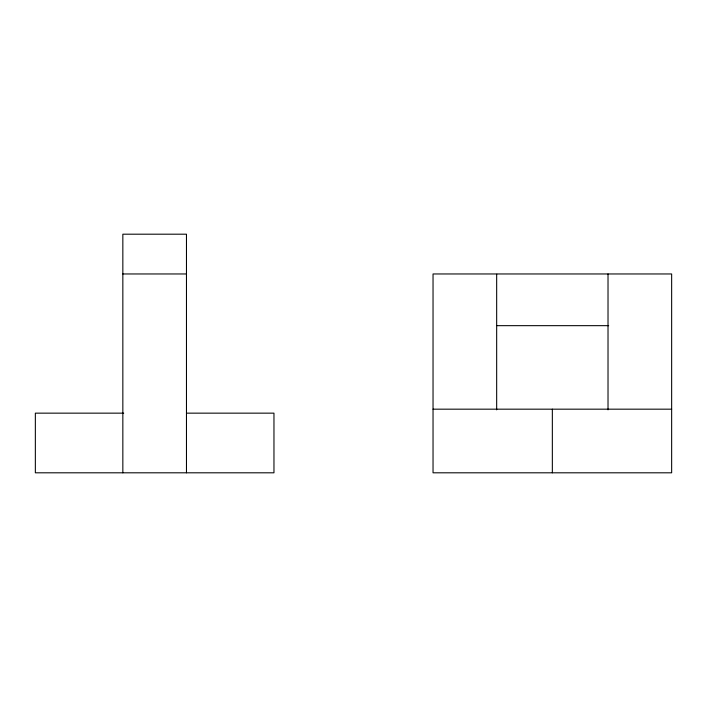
<?xml version="1.0" encoding="UTF-8"?>
<svg xmlns="http://www.w3.org/2000/svg" width="707" height="707" viewBox="0 0 707 707"><rect width="100%" height="100%" fill="white"/><g stroke="black" fill="none" stroke-linecap="round" stroke-linejoin="round"><path stroke-width="1.06" d="M122.841 273.963L186.471 273.963M497.109 273.963L671.65 273.963L671.65 472.806L433.038 472.806L433.038 273.963L496.668 273.963L496.668 409.839M497.109 325.662L608.683 325.662M433.038 409.176L671.65 409.176M123.725 413.153L35.35 413.153L35.35 472.806L273.963 472.806L273.963 413.153L186.692 413.153M608.02 273.963L608.02 409.839M552.344 409.176L552.344 472.806M186.471 472.806L186.471 234.194L122.841 234.194L122.841 472.806"/></g></svg>
